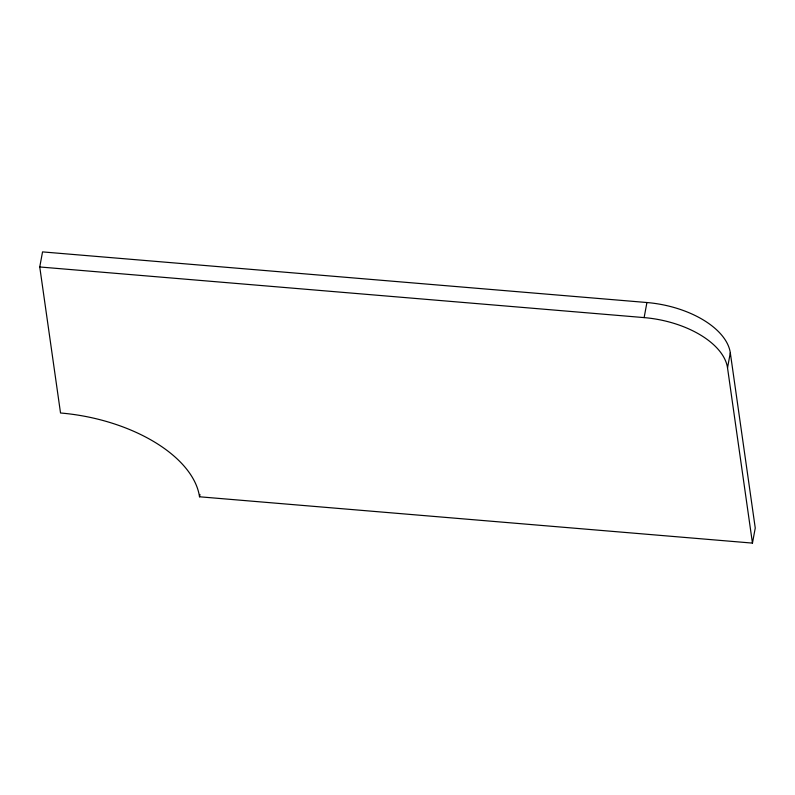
<?xml version="1.0" encoding="UTF-8"?>
<svg xmlns="http://www.w3.org/2000/svg" width="795" height="795" viewBox="0 0 795 795"><rect width="100%" height="100%" fill="white"/><g stroke="black" fill="none" stroke-linecap="round" stroke-linejoin="round"><path stroke-width="1.19" d="M39.75 266.971L42.542 251.896L646.921 302.527A78.327 42.642 10.5 0 1 730.307 352.801L755.25 528.029L752.458 543.104L199.515 496.786A130.539 71.063 10.5 0 0 60.529 412.993L39.75 266.971L644.129 317.603A78.327 42.642 10.5 0 1 727.524 367.876L752.458 543.104M199.515 496.786L199.942 494.46M644.129 317.603L646.921 302.527M727.524 367.876L730.307 352.801"/></g></svg>
